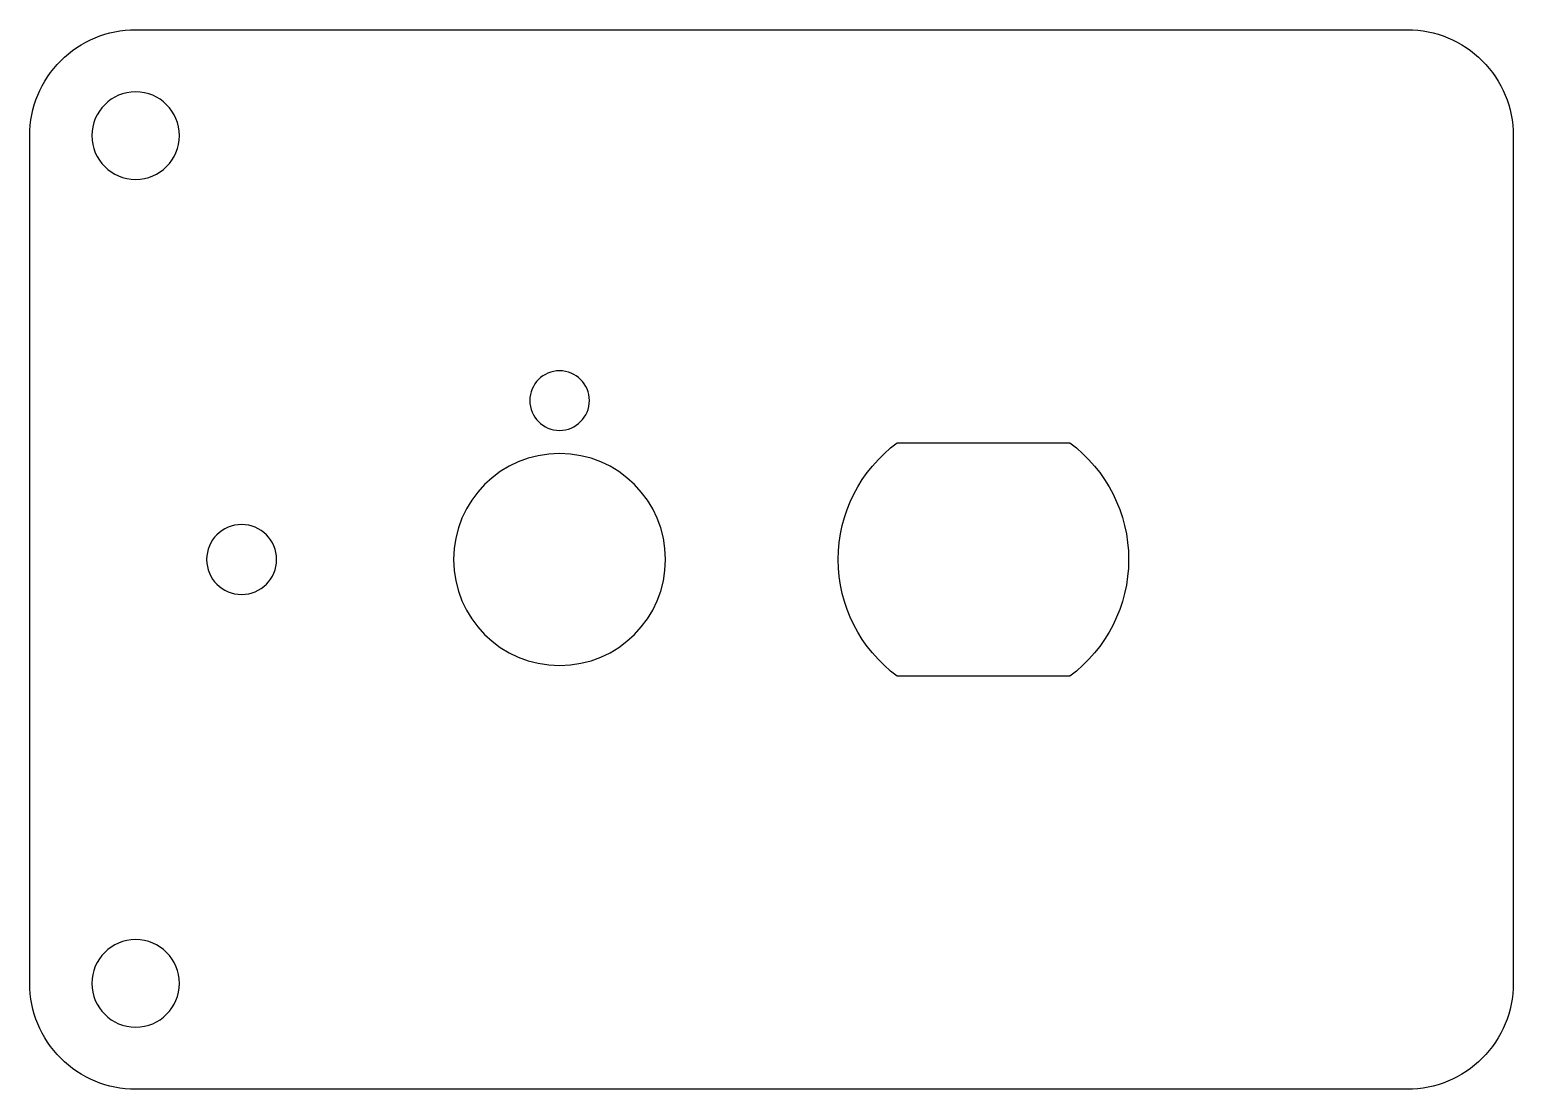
# Model space of a CAD drawing. Header units: inches. Extents: x -0.25 to 3.25, y 0 to 2.5.
import ezdxf

# ---------------------------------------------------------------- set-up
doc = ezdxf.new("R2010")
doc.units = ezdxf.units.IN

msp = doc.modelspace()

# ---------------------------------------------------------------- linework, layer by layer
at = {"layer": 'INTERIOR_PROFILES'}
msp.add_lwpolyline([(1.7966, 0.9744, -0.504823), (1.7966, 1.5256), (2.2034, 1.5256, -0.504823), (2.2034, 0.9744)], format="xyb", close=True, dxfattribs=at)
at = {"layer": 'INTERIOR_PROFILES', "extrusion": (0, 0, -1)}
for centre, radius in [((0, 2.25), 0.1033), ((-1, 1.625), 0.0703), ((-1, 1.25), 0.25), ((-0.25, 1.25), 0.0825), ((0, 0.25), 0.1033)]:
    msp.add_circle(centre, radius, dxfattribs=at)
at = {"layer": 'OUTER_PROFILES'}
msp.add_lwpolyline([(-0.25, 0.25), (-0.25, 2.25, -0.414214), (0, 2.5), (3, 2.5, -0.414214), (3.25, 2.25), (3.25, 0.25, -0.414214), (3, 0), (0, 0, -0.414214)], format="xyb", close=True, dxfattribs=at)

doc.saveas('drawing.dxf')
